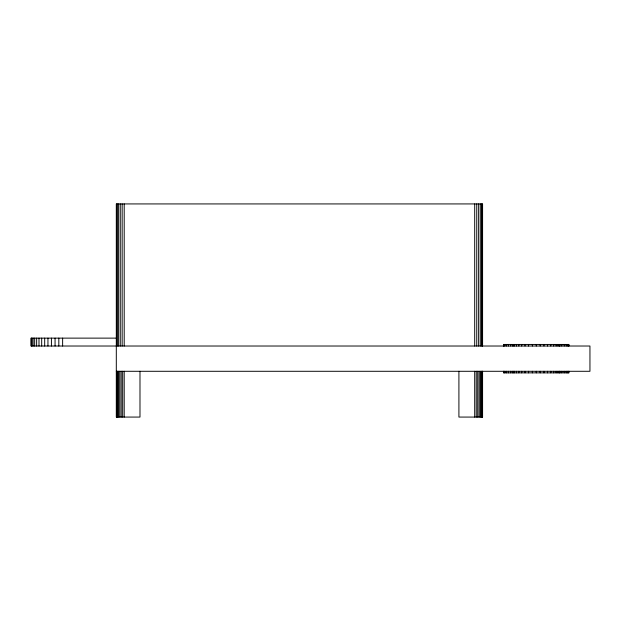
<?xml version="1.0" encoding="UTF-8"?>
<svg xmlns="http://www.w3.org/2000/svg" width="621" height="621" viewBox="0 0 621 621"><rect width="100%" height="100%" fill="white"/><g stroke="black" fill="none" stroke-linecap="round" stroke-linejoin="round"><path stroke-width="0.93" d="M116.306 338.127L31.05 338.127L31.05 346.021L589.95 346.021L589.95 371.288L116.306 371.288M568.952 346.021L568.952 344.445L503.592 344.445L503.592 346.021M568.952 371.288L568.952 372.864L503.592 372.864L503.592 371.288M568.634 344.445L568.634 346.021M568.634 371.288L568.634 372.864M567.703 344.445L567.703 346.021M567.703 371.288L567.703 372.864M566.197 344.445L566.197 346.021M566.197 371.288L566.197 372.864M564.194 344.445L564.194 346.021M564.194 371.288L564.194 372.864M561.803 344.445L561.803 346.021M561.803 371.288L561.803 372.864M559.87 344.445L559.87 346.021M559.87 371.288L559.87 372.864M559.226 344.445L559.226 346.021M559.226 371.288L559.226 372.864M557.961 344.445L557.961 346.021M557.961 371.288L557.961 372.864M556.098 344.445L556.098 346.021M556.098 371.288L556.098 372.864M553.691 344.445L553.691 346.021M553.691 371.288L553.691 372.864M550.819 344.445L550.819 346.021M550.819 371.288L550.819 372.864M547.543 344.445L547.543 346.021M547.543 371.288L547.543 372.864M543.957 344.445L543.957 346.021M543.957 371.288L543.957 372.864M540.169 344.445L540.169 346.021M540.169 371.288L540.169 372.864M536.272 344.445L536.272 346.021M536.272 371.288L536.272 372.864M532.376 344.445L532.376 346.021M532.376 371.288L532.376 372.864M528.58 344.445L528.58 346.021M528.58 371.288L528.58 372.864M525.001 344.445L525.001 346.021M525.001 371.288L525.001 372.864M521.725 344.445L521.725 346.021M521.725 371.288L521.725 372.864M518.846 344.445L518.846 346.021M518.846 371.288L518.846 372.864M516.447 344.445L516.447 346.021M516.447 371.288L516.447 372.864M514.584 344.445L514.584 346.021M514.584 371.288L514.584 372.864M513.311 344.445L513.311 346.021M513.311 371.288L513.311 372.864M512.667 344.445L512.667 346.021M512.667 371.288L512.667 372.864M510.741 344.445L510.741 346.021M510.741 371.288L510.741 372.864M508.343 344.445L508.343 346.021M508.343 371.288L508.343 372.864M506.348 344.445L506.348 346.021M506.348 371.288L506.348 372.864M504.842 344.445L504.842 346.021M504.842 371.288L504.842 372.864M503.903 344.445L503.903 346.021M503.903 371.288L503.903 372.864M482.587 346.021L482.587 203.929L116.306 203.929L116.306 417.071L139.989 417.071L139.989 371.288M482.587 371.288L482.587 417.071L458.911 417.071L458.911 371.288M482.439 371.288L482.439 417.071M482.323 203.929L482.323 346.021M481.989 371.288L481.989 417.071M481.531 203.929L481.531 346.021M481.259 371.288L481.259 417.071M480.281 203.929L480.281 346.021M480.281 371.288L480.281 417.071M479.086 371.288L479.086 417.071M478.644 203.929L478.644 346.021M477.72 371.288L477.72 417.071M476.742 203.929L476.742 346.021M476.237 371.288L476.237 417.071M474.7 203.929L474.7 346.021M474.7 371.288L474.7 417.071M124.2 203.929L124.2 346.021M124.2 371.288L124.2 417.071M122.663 371.288L122.663 417.071M122.158 203.929L122.158 346.021M121.18 371.288L121.18 417.071M120.257 203.929L120.257 346.021M119.814 371.288L119.814 417.071M118.619 203.929L118.619 346.021M118.619 371.288L118.619 417.071M117.633 371.288L117.633 417.071M117.361 203.929L117.361 346.021M116.903 371.288L116.903 417.071M116.577 203.929L116.577 346.021M116.461 371.288L116.461 417.071M62.628 338.127L62.628 346.021M58.816 338.127L58.816 346.021M55.067 338.127L55.067 346.021M51.427 338.127L51.427 346.021M47.949 338.127L47.949 346.021M44.689 338.127L44.689 346.021M41.685 338.127L41.685 346.021M38.991 338.127L38.991 346.021M36.639 338.127L36.639 346.021M34.667 338.127L34.667 346.021M33.099 338.127L33.099 346.021M31.966 338.127L31.966 346.021M31.283 338.127L31.283 346.021"/></g></svg>
